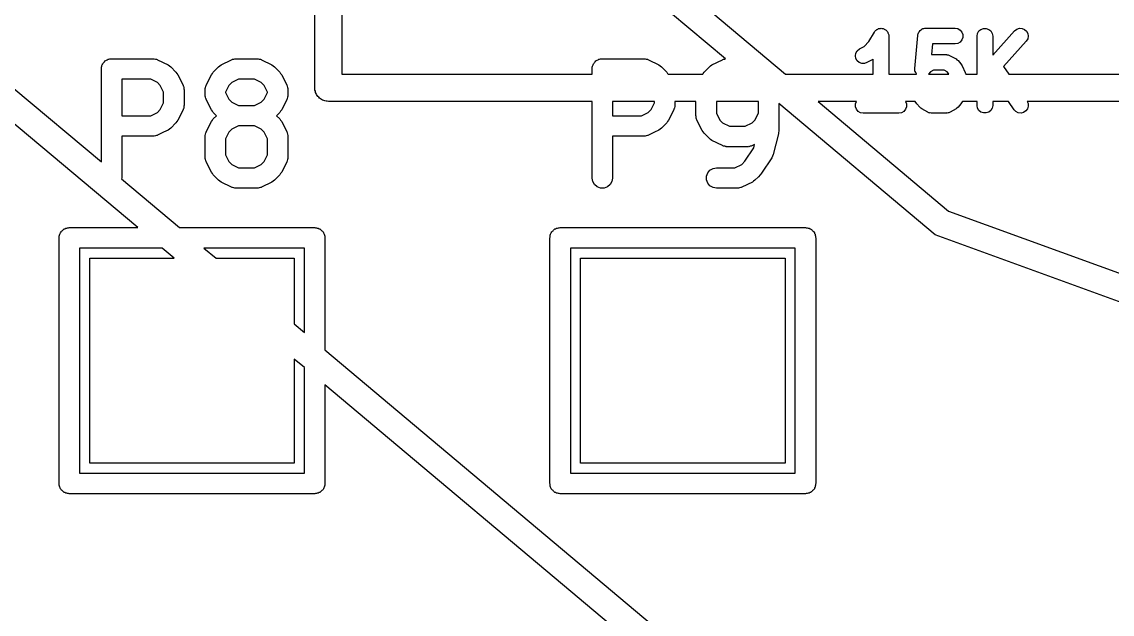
# Model space of a CAD drawing. Extents: x 173.7 to 226.3, y -126 to -74.1.
# Drawn here: x 185.75 to 193.75, y -115.86 to -111.52 of the extents above; entities that cross this region are included whole.
import ezdxf

# ---------------------------------------------------------------- set-up
doc = ezdxf.new("R2010")
doc.units = 0
doc.header["$MEASUREMENT"] = 0
doc.layers.add('BLACK', color=7, linetype='CONTINUOUS')

msp = doc.modelspace()

# ---------------------------------------------------------------- linework, layer by layer
at = {"layer": 'Black'}
for p, q in [((187.9, -112), (187.9, -108.784)), ((188.1, -109.13), (188.1, -111.9)), ((189.637, -110.46), (191.353, -111.9)), ((190.913, -111.788), (189.637, -110.717)), ((192.022, -111.574), (192.025, -111.572)), ((192.025, -111.572), (192.03, -111.57)), ((192.03, -111.57), (192.035, -111.567)), ((192.035, -111.567), (192.04, -111.566)), ((192.04, -111.566), (192.044, -111.565)), ((192.044, -111.565), (192.049, -111.565)), ((192.049, -111.565), (192.055, -111.564)), ((192.055, -111.564), (192.059, -111.565)), ((192.059, -111.565), (192.064, -111.565)), ((192.064, -111.565), (192.069, -111.567)), ((192.069, -111.567), (192.074, -111.568)), ((192.074, -111.568), (192.078, -111.57)), ((192.078, -111.57), (192.082, -111.572)), ((192.082, -111.572), (192.086, -111.575)), ((192.35, -111.574), (192.356, -111.569)), ((192.356, -111.569), (192.359, -111.569)), ((192.359, -111.569), (192.361, -111.567)), ((192.361, -111.567), (192.368, -111.566)), ((192.368, -111.566), (192.375, -111.564)), ((192.375, -111.564), (192.378, -111.564)), ((192.378, -111.564), (192.38, -111.564)), ((192.38, -111.564), (192.598, -111.564)), ((192.598, -111.564), (192.618, -111.567)), ((192.618, -111.567), (192.635, -111.577)), ((192.772, -111.584), (192.787, -111.572)), ((192.787, -111.572), (192.806, -111.565)), ((192.806, -111.565), (192.826, -111.565)), ((192.826, -111.565), (192.844, -111.572)), ((192.844, -111.572), (192.859, -111.584)), ((193.034, -111.583), (193.05, -111.571)), ((193.05, -111.571), (193.069, -111.564)), ((193.069, -111.564), (193.089, -111.565)), ((193.089, -111.565), (193.107, -111.573)), ((191.964, -111.66), (192.005, -111.592)), ((192.005, -111.592), (192.008, -111.588)), ((192.008, -111.588), (192.01, -111.584)), ((192.01, -111.584), (192.014, -111.581)), ((192.014, -111.581), (192.018, -111.577)), ((192.018, -111.577), (192.022, -111.574)), ((192.086, -111.575), (192.091, -111.578)), ((192.091, -111.578), (192.094, -111.581)), ((192.094, -111.581), (192.097, -111.584)), ((192.097, -111.584), (192.1, -111.589)), ((192.1, -111.589), (192.104, -111.593)), ((192.104, -111.593), (192.105, -111.598)), ((192.105, -111.598), (192.107, -111.602)), ((192.107, -111.602), (192.108, -111.607)), ((192.108, -111.607), (192.11, -111.612)), ((192.11, -111.612), (192.11, -111.617)), ((192.11, -111.617), (192.111, -111.621)), ((192.111, -111.621), (192.111, -111.9)), ((192.302, -111.858), (192.323, -111.616)), ((192.323, -111.616), (192.324, -111.614)), ((192.324, -111.611), (192.327, -111.604)), ((192.324, -111.614), (192.324, -111.611)), ((192.327, -111.604), (192.329, -111.597)), ((192.329, -111.597), (192.33, -111.595)), ((192.33, -111.595), (192.331, -111.592)), ((192.331, -111.592), (192.336, -111.587)), ((192.336, -111.587), (192.34, -111.581)), ((192.34, -111.581), (192.342, -111.579)), ((192.342, -111.579), (192.344, -111.577)), ((192.344, -111.577), (192.35, -111.574)), ((192.635, -111.577), (192.647, -111.592)), ((192.647, -111.65), (192.635, -111.665)), ((192.647, -111.592), (192.654, -111.611)), ((192.654, -111.631), (192.647, -111.65)), ((192.654, -111.611), (192.654, -111.631)), ((192.759, -111.621), (192.762, -111.602)), ((192.759, -111.9), (192.759, -111.621)), ((192.762, -111.602), (192.772, -111.584)), ((192.859, -111.584), (192.869, -111.602)), ((192.869, -111.602), (192.873, -111.621)), ((192.873, -111.762), (193.034, -111.583)), ((192.873, -111.621), (192.873, -111.762)), ((193.107, -111.573), (193.122, -111.586)), ((193.13, -111.642), (193.119, -111.659)), ((193.122, -111.586), (193.131, -111.603)), ((193.134, -111.623), (193.13, -111.642)), ((193.131, -111.603), (193.134, -111.623)), ((191.87, -111.746), (191.88, -111.729)), ((191.88, -111.729), (191.895, -111.716)), ((191.895, -111.716), (191.931, -111.697)), ((191.931, -111.697), (191.964, -111.66)), ((192.432, -111.678), (192.425, -111.757)), ((192.598, -111.678), (192.432, -111.678)), ((192.618, -111.675), (192.598, -111.678)), ((192.635, -111.665), (192.618, -111.675)), ((193.119, -111.659), (192.953, -111.844)), ((186.352, -111.814), (186.357, -111.809)), ((186.357, -111.809), (186.361, -111.804)), ((186.361, -111.804), (186.367, -111.801)), ((186.367, -111.801), (186.372, -111.797)), ((186.372, -111.797), (186.378, -111.795)), ((186.378, -111.795), (186.384, -111.791)), ((186.384, -111.791), (186.39, -111.79)), ((186.39, -111.79), (186.397, -111.788)), ((186.397, -111.788), (186.403, -111.788)), ((186.403, -111.788), (186.41, -111.787)), ((186.41, -111.787), (186.714, -111.787)), ((186.714, -111.787), (186.719, -111.788)), ((186.719, -111.788), (186.723, -111.787)), ((186.723, -111.787), (186.731, -111.79)), ((186.731, -111.79), (186.74, -111.791)), ((186.74, -111.791), (186.744, -111.794)), ((186.744, -111.794), (186.748, -111.795)), ((186.748, -111.795), (186.824, -111.833)), ((187.214, -111.833), (187.29, -111.795)), ((187.29, -111.795), (187.294, -111.794)), ((187.294, -111.794), (187.298, -111.791)), ((187.298, -111.791), (187.307, -111.79)), ((187.307, -111.79), (187.315, -111.787)), ((187.315, -111.787), (187.32, -111.788)), ((187.32, -111.788), (187.324, -111.787)), ((187.324, -111.787), (187.476, -111.787)), ((187.476, -111.787), (187.48, -111.788)), ((187.48, -111.788), (187.485, -111.787)), ((187.485, -111.787), (187.493, -111.79)), ((187.493, -111.79), (187.502, -111.791)), ((187.502, -111.791), (187.506, -111.794)), ((187.506, -111.794), (187.51, -111.795)), ((187.51, -111.795), (187.586, -111.833)), ((189.952, -111.814), (189.957, -111.809)), ((189.957, -111.809), (189.961, -111.804)), ((189.961, -111.804), (189.967, -111.801)), ((189.967, -111.801), (189.972, -111.797)), ((189.972, -111.797), (189.978, -111.795)), ((189.978, -111.795), (189.984, -111.791)), ((189.984, -111.791), (189.99, -111.79)), ((189.99, -111.79), (189.996, -111.788)), ((189.996, -111.788), (190.003, -111.788)), ((190.003, -111.788), (190.01, -111.787)), ((190.01, -111.787), (190.314, -111.787)), ((190.314, -111.787), (190.319, -111.788)), ((190.319, -111.788), (190.323, -111.787)), ((190.323, -111.787), (190.331, -111.79)), ((190.331, -111.79), (190.34, -111.791)), ((190.34, -111.791), (190.344, -111.794)), ((190.344, -111.794), (190.348, -111.795)), ((190.348, -111.795), (190.424, -111.833)), ((190.814, -111.833), (190.89, -111.795)), ((190.89, -111.795), (190.894, -111.794)), ((190.894, -111.794), (190.898, -111.791)), ((190.898, -111.791), (190.907, -111.79)), ((190.907, -111.79), (190.913, -111.788)), ((191.866, -111.765), (191.87, -111.746)), ((191.869, -111.785), (191.866, -111.765)), ((191.879, -111.802), (191.869, -111.785)), ((191.894, -111.815), (191.879, -111.802)), ((191.994, -111.792), (191.951, -111.816)), ((191.997, -111.79), (191.994, -111.792)), ((191.997, -111.9), (191.997, -111.79)), ((192.425, -111.757), (192.533, -111.757)), ((192.533, -111.757), (192.537, -111.758)), ((192.537, -111.758), (192.542, -111.758)), ((192.542, -111.758), (192.547, -111.76)), ((192.547, -111.76), (192.552, -111.761)), ((192.552, -111.761), (192.556, -111.763)), ((192.556, -111.763), (192.56, -111.765)), ((192.56, -111.765), (192.604, -111.789)), ((192.604, -111.789), (192.611, -111.795)), ((192.611, -111.795), (192.619, -111.801)), ((192.619, -111.801), (192.64, -111.825)), ((186.335, -111.862), (186.336, -111.855)), ((186.335, -112.544), (186.335, -111.862)), ((186.336, -111.849), (186.338, -111.843)), ((186.336, -111.855), (186.336, -111.849)), ((186.338, -111.843), (186.339, -111.836)), ((186.339, -111.836), (186.342, -111.831)), ((186.342, -111.831), (186.345, -111.824)), ((186.345, -111.824), (186.349, -111.819)), ((186.349, -111.819), (186.352, -111.814)), ((186.824, -111.833), (186.834, -111.84)), ((186.834, -111.84), (186.844, -111.847)), ((186.844, -111.847), (186.882, -111.885)), ((186.882, -111.885), (186.888, -111.895)), ((187.15, -111.895), (187.156, -111.885)), ((187.156, -111.885), (187.195, -111.847)), ((187.195, -111.847), (187.204, -111.84)), ((187.204, -111.84), (187.214, -111.833)), ((187.586, -111.833), (187.596, -111.84)), ((187.596, -111.84), (187.605, -111.847)), ((187.605, -111.847), (187.644, -111.885)), ((187.644, -111.885), (187.65, -111.895)), ((189.935, -111.862), (189.936, -111.855)), ((189.935, -111.9), (189.935, -111.862)), ((189.936, -111.849), (189.938, -111.843)), ((189.936, -111.855), (189.936, -111.849)), ((189.938, -111.843), (189.939, -111.836)), ((189.939, -111.836), (189.942, -111.831)), ((189.942, -111.831), (189.945, -111.824)), ((189.945, -111.824), (189.949, -111.819)), ((189.949, -111.819), (189.952, -111.814)), ((190.424, -111.833), (190.434, -111.84)), ((190.434, -111.84), (190.444, -111.847)), ((190.444, -111.847), (190.482, -111.885)), ((190.482, -111.885), (190.488, -111.895)), ((190.75, -111.895), (190.756, -111.885)), ((190.756, -111.885), (190.795, -111.847)), ((190.795, -111.847), (190.804, -111.84)), ((190.804, -111.84), (190.814, -111.833)), ((191.912, -111.822), (191.894, -111.815)), ((191.932, -111.823), (191.912, -111.822)), ((191.951, -111.816), (191.932, -111.823)), ((192.301, -111.861), (192.302, -111.859)), ((192.303, -111.869), (192.301, -111.861)), ((192.302, -111.859), (192.302, -111.858)), ((192.303, -111.878), (192.303, -111.869)), ((192.304, -111.879), (192.303, -111.878)), ((192.304, -111.881), (192.304, -111.879)), ((192.308, -111.888), (192.304, -111.881)), ((192.312, -111.896), (192.308, -111.888)), ((192.416, -111.884), (192.402, -111.9)), ((192.439, -111.872), (192.416, -111.884)), ((192.518, -111.872), (192.439, -111.872)), ((192.54, -111.884), (192.518, -111.872)), ((192.55, -111.895), (192.54, -111.884)), ((192.64, -111.825), (192.645, -111.832)), ((192.645, -111.832), (192.65, -111.84)), ((192.65, -111.84), (192.672, -111.888)), ((192.672, -111.888), (192.672, -111.89)), ((192.672, -111.89), (192.673, -111.892)), ((192.673, -111.892), (192.675, -111.9)), ((192.953, -111.844), (192.991, -111.9)), ((186.697, -111.937), (186.485, -111.937)), ((186.485, -111.937), (186.485, -112.206)), ((186.746, -111.962), (186.697, -111.937)), ((186.767, -111.983), (186.746, -111.962)), ((186.888, -111.895), (186.896, -111.905)), ((186.896, -111.905), (186.934, -111.981)), ((187.104, -111.981), (187.142, -111.905)), ((187.142, -111.905), (187.15, -111.895)), ((187.292, -111.962), (187.271, -111.983)), ((187.342, -111.937), (187.292, -111.962)), ((187.458, -111.937), (187.342, -111.937)), ((187.508, -111.962), (187.458, -111.937)), ((187.529, -111.983), (187.508, -111.962)), ((187.65, -111.895), (187.658, -111.905)), ((187.658, -111.905), (187.696, -111.981)), ((188.1, -111.9), (189.935, -111.9)), ((190.488, -111.895), (190.492, -111.9)), ((190.492, -111.9), (190.746, -111.9)), ((190.746, -111.9), (190.75, -111.895)), ((191.353, -111.9), (191.997, -111.9)), ((192.111, -111.9), (192.315, -111.9)), ((192.313, -111.897), (192.312, -111.896)), ((192.313, -111.898), (192.313, -111.897)), ((192.315, -111.9), (192.313, -111.898)), ((192.402, -111.9), (192.552, -111.9)), ((192.552, -111.9), (192.55, -111.895)), ((192.675, -111.9), (192.675, -111.9)), ((192.675, -111.9), (192.759, -111.9)), ((192.991, -111.9), (208.647, -111.9)), ((185.693, -112.005), (186.335, -112.544)), ((186.792, -112.032), (186.767, -111.983)), ((186.792, -112.111), (186.792, -112.032)), ((186.934, -111.981), (186.935, -111.985)), ((186.935, -111.985), (186.937, -111.989)), ((186.937, -111.989), (186.939, -111.997)), ((186.939, -111.997), (186.941, -112.006)), ((186.941, -112.006), (186.941, -112.01)), ((186.941, -112.01), (186.942, -112.014)), ((186.942, -112.014), (186.942, -112.129)), ((187.096, -112.014), (187.097, -112.01)), ((187.096, -112.052), (187.096, -112.014)), ((187.097, -112.006), (187.099, -111.997)), ((187.097, -112.01), (187.097, -112.006)), ((187.099, -111.997), (187.101, -111.989)), ((187.101, -111.989), (187.103, -111.985)), ((187.103, -111.985), (187.104, -111.981)), ((187.271, -111.983), (187.246, -112.032)), ((187.246, -112.032), (187.246, -112.035)), ((187.246, -112.035), (187.271, -112.084)), ((187.554, -112.032), (187.529, -111.983)), ((187.529, -112.084), (187.554, -112.035)), ((187.554, -112.035), (187.554, -112.032)), ((187.696, -111.981), (187.697, -111.985)), ((187.697, -111.985), (187.699, -111.989)), ((187.699, -111.989), (187.701, -111.997)), ((187.701, -111.997), (187.703, -112.006)), ((187.703, -112.006), (187.703, -112.01)), ((187.703, -112.01), (187.704, -112.014)), ((187.704, -112.014), (187.704, -112.052)), ((187.902, -112.009), (187.9, -112)), ((187.902, -112.017), (187.902, -112.009)), ((187.905, -112.026), (187.902, -112.017)), ((187.906, -112.034), (187.905, -112.026)), ((187.91, -112.042), (187.906, -112.034)), ((187.913, -112.05), (187.91, -112.042)), ((187.919, -112.057), (187.913, -112.05)), ((186.767, -112.16), (186.792, -112.111)), ((186.942, -112.129), (186.941, -112.133)), ((187.097, -112.057), (187.096, -112.052)), ((187.097, -112.061), (187.097, -112.057)), ((187.099, -112.069), (187.097, -112.061)), ((187.101, -112.078), (187.099, -112.069)), ((187.103, -112.082), (187.101, -112.078)), ((187.104, -112.086), (187.103, -112.082)), ((187.142, -112.162), (187.104, -112.086)), ((187.271, -112.084), (187.292, -112.105)), ((187.292, -112.105), (187.342, -112.13)), ((187.342, -112.13), (187.458, -112.13)), ((187.458, -112.13), (187.508, -112.105)), ((187.508, -112.105), (187.529, -112.084)), ((187.696, -112.086), (187.658, -112.162)), ((187.697, -112.082), (187.696, -112.086)), ((187.699, -112.078), (187.697, -112.082)), ((187.701, -112.069), (187.699, -112.078)), ((187.703, -112.061), (187.701, -112.069)), ((187.704, -112.052), (187.703, -112.057)), ((187.703, -112.057), (187.703, -112.061)), ((187.923, -112.064), (187.919, -112.057)), ((187.93, -112.07), (187.923, -112.064)), ((187.936, -112.077), (187.93, -112.07)), ((187.943, -112.081), (187.936, -112.077)), ((187.95, -112.087), (187.943, -112.081)), ((187.958, -112.09), (187.95, -112.087)), ((187.966, -112.094), (187.958, -112.09)), ((187.974, -112.095), (187.966, -112.094)), ((187.983, -112.098), (187.974, -112.095)), ((187.991, -112.098), (187.983, -112.098)), ((188, -112.1), (187.991, -112.098)), ((189.935, -112.1), (188, -112.1)), ((189.935, -112.662), (189.935, -112.1)), ((190.085, -112.1), (190.085, -112.206)), ((190.392, -112.1), (190.085, -112.1)), ((190.367, -112.16), (190.392, -112.111)), ((190.392, -112.111), (190.392, -112.1)), ((190.542, -112.129), (190.541, -112.133)), ((190.696, -112.1), (190.542, -112.1)), ((190.542, -112.1), (190.542, -112.129)), ((190.696, -112.205), (190.696, -112.1)), ((190.846, -112.1), (190.846, -112.187)), ((191.154, -112.1), (190.846, -112.1)), ((191.154, -112.187), (191.154, -112.1)), ((192.45, -113.077), (191.304, -112.115)), ((191.304, -112.115), (191.304, -112.319)), ((191.874, -112.1), (191.592, -112.1)), ((191.592, -112.1), (192.55, -112.904)), ((191.867, -112.119), (191.874, -112.1)), ((191.867, -112.139), (191.867, -112.119)), ((191.874, -112.1), (191.874, -112.1)), ((192.305, -112.1), (192.233, -112.1)), ((192.233, -112.1), (192.234, -112.1)), ((192.234, -112.1), (192.241, -112.119)), ((192.241, -112.119), (192.241, -112.139)), ((192.305, -112.102), (192.305, -112.1)), ((192.316, -112.119), (192.305, -112.102)), ((192.338, -112.143), (192.316, -112.119)), ((192.64, -112.119), (192.619, -112.143)), ((192.645, -112.111), (192.64, -112.119)), ((192.65, -112.104), (192.645, -112.111)), ((192.652, -112.1), (192.65, -112.104)), ((192.759, -112.1), (192.652, -112.1)), ((192.759, -112.129), (192.759, -112.1)), ((192.762, -112.149), (192.759, -112.129)), ((192.873, -112.129), (192.869, -112.149)), ((192.988, -112.1), (192.873, -112.1)), ((192.873, -112.1), (192.873, -112.129)), ((193.03, -112.161), (192.988, -112.1)), ((208.408, -112.1), (193.126, -112.1)), ((193.126, -112.1), (193.132, -112.115)), ((193.132, -112.115), (193.134, -112.135)), ((186.602, -113.025), (185.54, -112.134)), ((186.485, -112.206), (186.697, -112.206)), ((186.697, -112.206), (186.746, -112.181)), ((186.746, -112.181), (186.767, -112.16)), ((186.934, -112.162), (186.896, -112.238)), ((186.935, -112.158), (186.934, -112.162)), ((186.937, -112.154), (186.935, -112.158)), ((186.939, -112.146), (186.937, -112.154)), ((186.941, -112.137), (186.939, -112.146)), ((186.941, -112.133), (186.941, -112.137)), ((187.15, -112.172), (187.142, -112.162)), ((187.156, -112.182), (187.15, -112.172)), ((187.18, -112.205), (187.156, -112.182)), ((187.156, -112.228), (187.18, -112.205)), ((187.644, -112.182), (187.62, -112.205)), ((187.62, -112.205), (187.644, -112.228)), ((187.65, -112.172), (187.644, -112.182)), ((187.658, -112.162), (187.65, -112.172)), ((190.085, -112.206), (190.297, -112.206)), ((190.297, -112.206), (190.346, -112.181)), ((190.346, -112.181), (190.367, -112.16)), ((190.534, -112.162), (190.496, -112.238)), ((190.535, -112.158), (190.534, -112.162)), ((190.537, -112.154), (190.535, -112.158)), ((190.539, -112.146), (190.537, -112.154)), ((190.541, -112.137), (190.539, -112.146)), ((190.541, -112.133), (190.541, -112.137)), ((190.697, -112.209), (190.696, -112.205)), ((190.697, -112.213), (190.697, -112.209)), ((190.846, -112.187), (190.871, -112.237)), ((191.129, -112.237), (191.154, -112.187)), ((191.874, -112.158), (191.867, -112.139)), ((191.886, -112.173), (191.874, -112.158)), ((191.904, -112.183), (191.886, -112.173)), ((191.923, -112.186), (191.904, -112.183)), ((192.184, -112.186), (191.923, -112.186)), ((192.204, -112.183), (192.184, -112.186)), ((192.221, -112.173), (192.204, -112.183)), ((192.234, -112.158), (192.221, -112.173)), ((192.241, -112.139), (192.234, -112.158)), ((192.345, -112.149), (192.338, -112.143)), ((192.353, -112.155), (192.345, -112.149)), ((192.396, -112.179), (192.353, -112.155)), ((192.4, -112.181), (192.396, -112.179)), ((192.404, -112.183), (192.4, -112.181)), ((192.41, -112.184), (192.404, -112.183)), ((192.415, -112.186), (192.41, -112.184)), ((192.419, -112.185), (192.415, -112.186)), ((192.424, -112.186), (192.419, -112.185)), ((192.533, -112.186), (192.424, -112.186)), ((192.537, -112.185), (192.533, -112.186)), ((192.542, -112.186), (192.537, -112.185)), ((192.547, -112.184), (192.542, -112.186)), ((192.552, -112.183), (192.547, -112.184)), ((192.556, -112.181), (192.552, -112.183)), ((192.552, -112.183), (192.552, -112.183)), ((192.56, -112.179), (192.556, -112.181)), ((192.604, -112.155), (192.56, -112.179)), ((192.611, -112.149), (192.604, -112.155)), ((192.619, -112.143), (192.611, -112.149)), ((192.772, -112.166), (192.762, -112.149)), ((192.787, -112.179), (192.772, -112.166)), ((192.806, -112.185), (192.787, -112.179)), ((192.826, -112.185), (192.806, -112.185)), ((192.844, -112.179), (192.826, -112.185)), ((192.859, -112.166), (192.844, -112.179)), ((192.869, -112.149), (192.859, -112.166)), ((193.043, -112.175), (193.03, -112.161)), ((193.061, -112.184), (193.043, -112.175)), ((193.081, -112.186), (193.061, -112.184)), ((193.1, -112.181), (193.081, -112.186)), ((193.117, -112.17), (193.1, -112.181)), ((193.128, -112.154), (193.117, -112.17)), ((193.134, -112.135), (193.128, -112.154)), ((186.882, -112.258), (186.844, -112.296)), ((186.888, -112.248), (186.882, -112.258)), ((186.896, -112.238), (186.888, -112.248)), ((187.104, -112.324), (187.142, -112.247)), ((187.142, -112.247), (187.15, -112.238)), ((187.15, -112.238), (187.156, -112.228)), ((187.342, -112.28), (187.292, -112.304)), ((187.458, -112.28), (187.342, -112.28)), ((187.508, -112.304), (187.458, -112.28)), ((187.644, -112.228), (187.65, -112.238)), ((187.65, -112.238), (187.658, -112.247)), ((187.658, -112.247), (187.696, -112.324)), ((190.482, -112.258), (190.444, -112.296)), ((190.488, -112.248), (190.482, -112.258)), ((190.496, -112.238), (190.488, -112.248)), ((190.699, -112.222), (190.697, -112.213)), ((190.701, -112.23), (190.699, -112.222)), ((190.703, -112.234), (190.701, -112.23)), ((190.704, -112.238), (190.703, -112.234)), ((190.742, -112.314), (190.704, -112.238)), ((190.871, -112.237), (190.892, -112.257)), ((190.892, -112.257), (190.942, -112.282)), ((190.942, -112.282), (191.058, -112.282)), ((191.058, -112.282), (191.108, -112.257)), ((191.108, -112.257), (191.129, -112.237)), ((186.714, -112.356), (186.485, -112.356)), ((186.485, -112.356), (186.485, -112.662)), ((186.719, -112.355), (186.714, -112.356)), ((186.723, -112.355), (186.719, -112.355)), ((186.731, -112.353), (186.723, -112.355)), ((186.74, -112.351), (186.731, -112.353)), ((186.744, -112.349), (186.74, -112.351)), ((186.748, -112.348), (186.744, -112.349)), ((186.792, -112.326), (186.748, -112.348)), ((186.824, -112.31), (186.792, -112.326)), ((186.834, -112.303), (186.824, -112.31)), ((186.844, -112.296), (186.834, -112.303)), ((187.096, -112.357), (187.097, -112.353)), ((187.096, -112.51), (187.096, -112.357)), ((187.097, -112.349), (187.099, -112.34)), ((187.097, -112.353), (187.097, -112.349)), ((187.099, -112.34), (187.101, -112.331)), ((187.101, -112.331), (187.103, -112.328)), ((187.103, -112.328), (187.104, -112.324)), ((187.271, -112.325), (187.246, -112.375)), ((187.292, -112.304), (187.271, -112.325)), ((187.529, -112.325), (187.508, -112.304)), ((187.554, -112.375), (187.529, -112.325)), ((187.696, -112.324), (187.697, -112.328)), ((187.697, -112.328), (187.699, -112.331)), ((187.699, -112.331), (187.701, -112.34)), ((187.701, -112.34), (187.703, -112.349)), ((187.703, -112.349), (187.703, -112.353)), ((187.703, -112.353), (187.704, -112.357)), ((187.704, -112.357), (187.704, -112.51)), ((190.314, -112.356), (190.085, -112.356)), ((190.085, -112.356), (190.085, -112.662)), ((190.319, -112.355), (190.314, -112.356)), ((190.323, -112.355), (190.319, -112.355)), ((190.331, -112.353), (190.323, -112.355)), ((190.34, -112.351), (190.331, -112.353)), ((190.344, -112.349), (190.34, -112.351)), ((190.348, -112.348), (190.344, -112.349)), ((190.392, -112.326), (190.348, -112.348)), ((190.424, -112.31), (190.392, -112.326)), ((190.434, -112.303), (190.424, -112.31)), ((190.444, -112.296), (190.434, -112.303)), ((190.75, -112.324), (190.742, -112.314)), ((190.756, -112.334), (190.75, -112.324)), ((190.795, -112.372), (190.756, -112.334)), ((191.301, -112.337), (191.263, -112.49)), ((191.302, -112.328), (191.301, -112.337)), ((191.304, -112.319), (191.302, -112.328)), ((187.246, -112.375), (187.246, -112.492)), ((187.554, -112.492), (187.554, -112.375)), ((190.804, -112.379), (190.795, -112.372)), ((190.814, -112.386), (190.804, -112.379)), ((190.89, -112.424), (190.814, -112.386)), ((190.894, -112.425), (190.89, -112.424)), ((190.898, -112.428), (190.894, -112.425)), ((190.907, -112.429), (190.898, -112.428)), ((190.915, -112.432), (190.907, -112.429)), ((190.92, -112.431), (190.915, -112.432)), ((190.924, -112.432), (190.92, -112.431)), ((191.076, -112.432), (190.924, -112.432)), ((191.056, -112.538), (191.121, -112.441)), ((191.08, -112.431), (191.076, -112.432)), ((191.085, -112.432), (191.08, -112.431)), ((191.093, -112.429), (191.085, -112.432)), ((191.102, -112.428), (191.093, -112.429)), ((191.106, -112.425), (191.102, -112.428)), ((191.11, -112.424), (191.106, -112.425)), ((191.127, -112.416), (191.11, -112.424)), ((191.121, -112.441), (191.127, -112.416)), ((187.097, -112.514), (187.096, -112.51)), ((187.097, -112.518), (187.097, -112.514)), ((187.099, -112.527), (187.097, -112.518)), ((187.101, -112.535), (187.099, -112.527)), ((187.246, -112.492), (187.271, -112.541)), ((187.529, -112.541), (187.554, -112.492)), ((187.701, -112.527), (187.699, -112.535)), ((187.703, -112.518), (187.701, -112.527)), ((187.704, -112.51), (187.703, -112.514)), ((187.703, -112.514), (187.703, -112.518)), ((191.253, -112.513), (191.177, -112.627)), ((191.258, -112.501), (191.253, -112.513)), ((191.263, -112.49), (191.258, -112.501)), ((187.103, -112.539), (187.101, -112.535)), ((187.104, -112.543), (187.103, -112.539)), ((187.142, -112.619), (187.104, -112.543)), ((187.271, -112.541), (187.292, -112.562)), ((187.292, -112.562), (187.342, -112.587)), ((187.342, -112.587), (187.458, -112.587)), ((187.458, -112.587), (187.508, -112.562)), ((187.508, -112.562), (187.529, -112.541)), ((187.696, -112.543), (187.658, -112.619)), ((187.697, -112.539), (187.696, -112.543)), ((187.699, -112.535), (187.697, -112.539)), ((190.783, -112.624), (190.799, -112.604)), ((190.799, -112.604), (190.822, -112.591)), ((190.822, -112.591), (190.848, -112.587)), ((190.848, -112.587), (190.982, -112.587)), ((190.982, -112.587), (191.032, -112.562)), ((191.032, -112.562), (191.056, -112.538)), ((186.485, -112.662), (186.483, -112.668)), ((186.483, -112.668), (186.908, -113.025)), ((187.15, -112.629), (187.142, -112.619)), ((187.156, -112.639), (187.15, -112.629)), ((187.195, -112.677), (187.156, -112.639)), ((187.204, -112.684), (187.195, -112.677)), ((187.214, -112.691), (187.204, -112.684)), ((187.29, -112.729), (187.214, -112.691)), ((187.586, -112.691), (187.51, -112.729)), ((187.596, -112.684), (187.586, -112.691)), ((187.605, -112.677), (187.596, -112.684)), ((187.644, -112.639), (187.605, -112.677)), ((187.65, -112.629), (187.644, -112.639)), ((187.658, -112.619), (187.65, -112.629)), ((189.939, -112.688), (189.935, -112.662)), ((189.952, -112.71), (189.939, -112.688)), ((190.08, -112.688), (190.067, -112.71)), ((190.085, -112.662), (190.08, -112.688)), ((190.774, -112.649), (190.783, -112.624)), ((190.774, -112.675), (190.774, -112.649)), ((190.783, -112.699), (190.774, -112.675)), ((191.11, -112.691), (191.034, -112.729)), ((191.119, -112.684), (191.11, -112.691)), ((191.129, -112.677), (191.119, -112.684)), ((191.154, -112.652), (191.129, -112.677)), ((191.167, -112.639), (191.154, -112.652)), ((191.172, -112.633), (191.167, -112.639)), ((191.177, -112.627), (191.172, -112.633)), ((187.294, -112.73), (187.29, -112.729)), ((187.298, -112.732), (187.294, -112.73)), ((187.307, -112.734), (187.298, -112.732)), ((187.315, -112.736), (187.307, -112.734)), ((187.32, -112.736), (187.315, -112.736)), ((187.324, -112.737), (187.32, -112.736)), ((187.476, -112.737), (187.324, -112.737)), ((187.48, -112.736), (187.476, -112.737)), ((187.485, -112.736), (187.48, -112.736)), ((187.493, -112.734), (187.485, -112.736)), ((187.502, -112.732), (187.493, -112.734)), ((187.506, -112.73), (187.502, -112.732)), ((187.51, -112.729), (187.506, -112.73)), ((189.972, -112.727), (189.952, -112.71)), ((189.996, -112.736), (189.972, -112.727)), ((190.023, -112.736), (189.996, -112.736)), ((190.047, -112.727), (190.023, -112.736)), ((190.067, -112.71), (190.047, -112.727)), ((190.799, -112.719), (190.783, -112.699)), ((190.822, -112.732), (190.799, -112.719)), ((190.848, -112.737), (190.822, -112.732)), ((191, -112.737), (190.848, -112.737)), ((191.004, -112.736), (191, -112.737)), ((191.009, -112.736), (191.004, -112.736)), ((191.017, -112.734), (191.009, -112.736)), ((191.026, -112.732), (191.017, -112.734)), ((191.029, -112.73), (191.026, -112.732)), ((191.034, -112.729), (191.029, -112.73)), ((192.55, -112.904), (197.413, -114.674)), ((186.026, -113.087), (186.028, -113.081)), ((186.026, -113.094), (186.026, -113.087)), ((186.028, -113.081), (186.03, -113.074)), ((186.03, -113.074), (186.033, -113.069)), ((186.033, -113.069), (186.035, -113.062)), ((186.035, -113.062), (186.039, -113.057)), ((186.039, -113.057), (186.043, -113.052)), ((186.043, -113.052), (186.048, -113.048)), ((186.048, -113.048), (186.052, -113.043)), ((186.052, -113.043), (186.057, -113.039)), ((186.057, -113.039), (186.062, -113.035)), ((186.062, -113.035), (186.069, -113.033)), ((186.069, -113.033), (186.074, -113.03)), ((186.074, -113.03), (186.081, -113.028)), ((186.081, -113.028), (186.087, -113.026)), ((186.087, -113.026), (186.094, -113.026)), ((186.094, -113.026), (186.1, -113.025)), ((186.1, -113.025), (186.602, -113.025)), ((186.908, -113.025), (187.9, -113.025)), ((187.9, -113.025), (187.906, -113.026)), ((187.906, -113.026), (187.913, -113.026)), ((187.913, -113.026), (187.919, -113.028)), ((187.919, -113.028), (187.926, -113.03)), ((187.926, -113.03), (187.931, -113.033)), ((187.931, -113.033), (187.938, -113.035)), ((187.938, -113.035), (187.943, -113.039)), ((187.943, -113.039), (187.948, -113.043)), ((187.948, -113.043), (187.952, -113.048)), ((187.952, -113.048), (187.957, -113.052)), ((187.957, -113.052), (187.961, -113.057)), ((187.961, -113.057), (187.965, -113.062)), ((187.965, -113.062), (187.967, -113.069)), ((187.967, -113.069), (187.97, -113.074)), ((187.97, -113.074), (187.972, -113.081)), ((187.972, -113.081), (187.974, -113.087)), ((187.974, -113.087), (187.974, -113.094)), ((189.626, -113.087), (189.628, -113.081)), ((189.626, -113.094), (189.626, -113.087)), ((189.628, -113.081), (189.63, -113.074)), ((189.63, -113.074), (189.633, -113.069)), ((189.633, -113.069), (189.635, -113.062)), ((189.635, -113.062), (189.639, -113.057)), ((189.639, -113.057), (189.643, -113.052)), ((189.643, -113.052), (189.648, -113.048)), ((189.648, -113.048), (189.652, -113.043)), ((189.652, -113.043), (189.657, -113.039)), ((189.657, -113.039), (189.662, -113.035)), ((189.662, -113.035), (189.669, -113.033)), ((189.669, -113.033), (189.674, -113.03)), ((189.674, -113.03), (189.681, -113.028)), ((189.681, -113.028), (189.687, -113.026)), ((189.687, -113.026), (189.694, -113.026)), ((189.694, -113.026), (189.7, -113.025)), ((189.7, -113.025), (191.5, -113.025)), ((191.5, -113.025), (191.506, -113.026)), ((191.506, -113.026), (191.513, -113.026)), ((191.513, -113.026), (191.519, -113.028)), ((191.519, -113.028), (191.526, -113.03)), ((191.526, -113.03), (191.531, -113.033)), ((191.531, -113.033), (191.537, -113.035)), ((191.537, -113.035), (191.543, -113.039)), ((191.543, -113.039), (191.548, -113.043)), ((191.548, -113.043), (191.552, -113.048)), ((191.552, -113.048), (191.557, -113.052)), ((191.557, -113.052), (191.561, -113.057)), ((191.561, -113.057), (191.565, -113.062)), ((191.565, -113.062), (191.567, -113.069)), ((191.567, -113.069), (191.57, -113.074)), ((191.57, -113.074), (191.572, -113.081)), ((191.572, -113.081), (191.574, -113.087)), ((191.574, -113.087), (191.574, -113.094)), ((197.378, -114.871), (192.45, -113.077)), ((186.025, -113.1), (186.026, -113.094)), ((186.025, -114.9), (186.025, -113.1)), ((187.974, -113.094), (187.975, -113.1)), ((187.975, -113.1), (187.975, -113.92)), ((189.625, -113.1), (189.626, -113.094)), ((189.625, -114.9), (189.625, -113.1)), ((191.574, -113.094), (191.575, -113.1)), ((191.575, -113.1), (191.575, -114.9)), ((186.781, -113.175), (186.175, -113.175)), ((186.175, -113.175), (186.175, -114.825)), ((186.25, -114.75), (186.25, -113.25)), ((186.25, -113.25), (186.87, -113.25)), ((186.87, -113.25), (186.781, -113.175)), ((187.825, -113.175), (187.087, -113.175)), ((187.087, -113.175), (187.176, -113.25)), ((187.176, -113.25), (187.75, -113.25)), ((187.75, -113.25), (187.75, -113.731)), ((187.825, -113.794), (187.825, -113.175)), ((191.425, -113.175), (189.775, -113.175)), ((189.775, -113.175), (189.775, -114.825)), ((189.85, -114.75), (189.85, -113.25)), ((189.85, -113.25), (191.35, -113.25)), ((191.35, -113.25), (191.35, -114.75)), ((191.425, -114.825), (191.425, -113.175)), ((187.75, -113.731), (187.825, -113.794)), ((187.975, -113.92), (190.662, -116.174)), ((187.75, -113.988), (187.75, -114.75)), ((187.825, -114.051), (187.75, -113.988)), ((187.825, -114.825), (187.825, -114.051)), ((190.562, -116.348), (187.975, -114.177)), ((187.975, -114.177), (187.975, -114.9)), ((187.75, -114.75), (186.25, -114.75)), ((191.35, -114.75), (189.85, -114.75)), ((186.175, -114.825), (187.825, -114.825)), ((189.775, -114.825), (191.425, -114.825)), ((186.026, -114.906), (186.025, -114.9)), ((186.026, -114.913), (186.026, -114.906)), ((186.028, -114.919), (186.026, -114.913)), ((186.03, -114.926), (186.028, -114.919)), ((186.033, -114.931), (186.03, -114.926)), ((186.035, -114.938), (186.033, -114.931)), ((187.967, -114.931), (187.965, -114.938)), ((187.97, -114.926), (187.967, -114.931)), ((187.972, -114.919), (187.97, -114.926)), ((187.974, -114.913), (187.972, -114.919)), ((187.975, -114.9), (187.974, -114.906)), ((187.974, -114.906), (187.974, -114.913)), ((189.626, -114.906), (189.625, -114.9)), ((189.626, -114.913), (189.626, -114.906)), ((189.628, -114.919), (189.626, -114.913)), ((189.63, -114.926), (189.628, -114.919)), ((189.633, -114.931), (189.63, -114.926)), ((189.635, -114.938), (189.633, -114.931)), ((191.567, -114.931), (191.565, -114.938)), ((191.57, -114.926), (191.567, -114.931)), ((191.572, -114.919), (191.57, -114.926)), ((191.574, -114.913), (191.572, -114.919)), ((191.575, -114.9), (191.574, -114.906)), ((191.574, -114.906), (191.574, -114.913)), ((186.039, -114.943), (186.035, -114.938)), ((186.043, -114.948), (186.039, -114.943)), ((186.048, -114.952), (186.043, -114.948)), ((186.052, -114.957), (186.048, -114.952)), ((186.057, -114.961), (186.052, -114.957)), ((186.062, -114.965), (186.057, -114.961)), ((186.069, -114.967), (186.062, -114.965)), ((186.074, -114.97), (186.069, -114.967)), ((186.081, -114.972), (186.074, -114.97)), ((186.087, -114.974), (186.081, -114.972)), ((186.094, -114.974), (186.087, -114.974)), ((186.1, -114.975), (186.094, -114.974)), ((187.9, -114.975), (186.1, -114.975)), ((187.906, -114.974), (187.9, -114.975)), ((187.913, -114.974), (187.906, -114.974)), ((187.919, -114.972), (187.913, -114.974)), ((187.926, -114.97), (187.919, -114.972)), ((187.931, -114.967), (187.926, -114.97)), ((187.938, -114.965), (187.931, -114.967)), ((187.943, -114.961), (187.938, -114.965)), ((187.948, -114.957), (187.943, -114.961)), ((187.952, -114.952), (187.948, -114.957)), ((187.957, -114.948), (187.952, -114.952)), ((187.961, -114.943), (187.957, -114.948)), ((187.965, -114.938), (187.961, -114.943)), ((189.639, -114.943), (189.635, -114.938)), ((189.643, -114.948), (189.639, -114.943)), ((189.648, -114.952), (189.643, -114.948)), ((189.652, -114.957), (189.648, -114.952)), ((189.657, -114.961), (189.652, -114.957)), ((189.662, -114.965), (189.657, -114.961)), ((189.669, -114.967), (189.662, -114.965)), ((189.674, -114.97), (189.669, -114.967)), ((189.681, -114.972), (189.674, -114.97)), ((189.687, -114.974), (189.681, -114.972)), ((189.694, -114.974), (189.687, -114.974)), ((189.7, -114.975), (189.694, -114.974)), ((191.5, -114.975), (189.7, -114.975)), ((191.506, -114.974), (191.5, -114.975)), ((191.513, -114.974), (191.506, -114.974)), ((191.519, -114.972), (191.513, -114.974)), ((191.526, -114.97), (191.519, -114.972)), ((191.531, -114.967), (191.526, -114.97)), ((191.537, -114.965), (191.531, -114.967)), ((191.543, -114.961), (191.537, -114.965)), ((191.548, -114.957), (191.543, -114.961)), ((191.552, -114.952), (191.548, -114.957)), ((191.557, -114.948), (191.552, -114.952)), ((191.561, -114.943), (191.557, -114.948)), ((191.565, -114.938), (191.561, -114.943))]:
    msp.add_line(p, q, dxfattribs=at)

doc.saveas('drawing.dxf')
